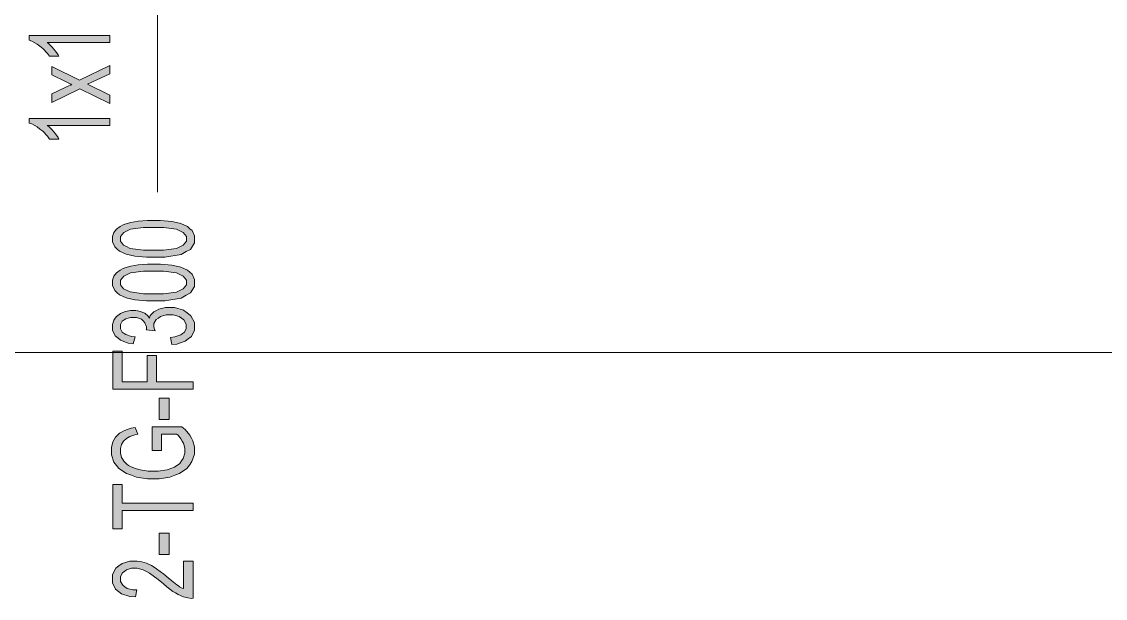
# Model space of a CAD drawing. Header units: millimetres. Extents: x 805 to 6044844, y 120 to 7887884.
# Drawn here: x 5948707 to 5956389, y 7823633 to 7827724 of the extents above; entities that cross this region are included whole.
import ezdxf

# ---------------------------------------------------------------- set-up
doc = ezdxf.new("R2010")
doc.units = ezdxf.units.MM

msp = doc.modelspace()

# ---------------------------------------------------------------- hatches: boundary and pattern name
h = msp.add_hatch(color=0)
h.dxf.hatch_style = 2
h.paths.add_polyline_path([(5949333.2, 7827624.9), (5949333.2, 7827576.1), (5948887.2, 7827576.1), (5948899, 7827567), (5948923.2, 7827543.9), (5948935.5, 7827529.4), (5948947.3, 7827515.5), (5948965.6, 7827489.7), (5948971.5, 7827478.4), (5948903.9, 7827478.4), (5948889.9, 7827498.8), (5948856.6, 7827534.8), (5948836.8, 7827549.8), (5948817.4, 7827565.4), (5948779.3, 7827586.8), (5948760.6, 7827593.3), (5948760.6, 7827624.9)])
h = msp.add_hatch(color=0)
h.dxf.hatch_style = 2
h.paths.add_polyline_path([(5949333.2, 7827143), (5949119.1, 7827248.7), (5948920, 7827151), (5948920, 7827211.7), (5949016.6, 7827256.8), (5949030.5, 7827263.2), (5949053.1, 7827272.9), (5949062.2, 7827276.6), (5949049.8, 7827282.5), (5949027.8, 7827293.8), (5949017.6, 7827298.6), (5948920, 7827346.9), (5948920, 7827405.4), (5949118, 7827308.3), (5949333.2, 7827412.9), (5949333.2, 7827353.4), (5949204.9, 7827293.8), (5949173.8, 7827279.9), (5949333.2, 7827202)])
h = msp.add_hatch(color=0)
h.dxf.hatch_style = 2
h.paths.add_polyline_path([(5949333.2, 7827036.7), (5949333.2, 7826987.9), (5948887.2, 7826987.9), (5948899, 7826979.3), (5948923.2, 7826955.7), (5948935.5, 7826941.7), (5948947.3, 7826927.3), (5948965.6, 7826901.5), (5948971.5, 7826890.2), (5948903.9, 7826890.2), (5948889.9, 7826910.6), (5948856.6, 7826946.6), (5948836.8, 7826961.6), (5948817.4, 7826977.2), (5948779.3, 7826999.2), (5948760.6, 7827005.1), (5948760.6, 7827036.7)])
h = msp.add_hatch(color=0)
h.paths.add_polyline_path([(5949641.8, 7826053), (5949591.3, 7826053), (5949509.8, 7826060.5), (5949478.6, 7826067.5), (5949448, 7826075), (5949400.3, 7826096.5), (5949383.6, 7826111), (5949367, 7826125.5), (5949350.4, 7826161.4), (5949350.4, 7826182.9), (5949350.4, 7826199), (5949359.5, 7826227.4), (5949369.2, 7826239.2), (5949378.3, 7826251.6), (5949405.1, 7826271.4), (5949422.3, 7826279.5), (5949439.5, 7826287), (5949481.9, 7826299.3), (5949507.1, 7826304.2), (5949531.8, 7826308.5), (5949599.4, 7826312.8), (5949641.8, 7826312.8), (5949691.7, 7826312.8), (5949772.7, 7826305.8), (5949803.9, 7826298.3), (5949834.5, 7826291.3), (5949882.2, 7826269.8), (5949898.9, 7826255.3), (5949915.5, 7826241.4), (5949932.7, 7826204.9), (5949932.7, 7826182.9), (5949932.7, 7826154.4), (5949903.2, 7826108.8), (5949873.6, 7826092.7), (5949837.7, 7826072.9), (5949721.8, 7826053)])
h.paths.add_polyline_path([(5949641.8, 7826103.4), (5949712.1, 7826103.4), (5949805.5, 7826114.7), (5949828.6, 7826126.5), (5949851.6, 7826137.8), (5949874.7, 7826166.2), (5949874.7, 7826182.9), (5949874.7, 7826200.1), (5949851.6, 7826228.5), (5949828.6, 7826239.8), (5949804.9, 7826251), (5949712.1, 7826262.8), (5949641.8, 7826262.8), (5949571.5, 7826262.8), (5949478.1, 7826251), (5949455, 7826239.8), (5949431.9, 7826228.5), (5949408.9, 7826199.5), (5949408.9, 7826182.3), (5949408.9, 7826165.7), (5949429.3, 7826138.9), (5949449.7, 7826128.7), (5949475.4, 7826115.8), (5949571.5, 7826103.4)])
h = msp.add_hatch(color=0)
h.paths.add_polyline_path([(5949641.8, 7825743.9), (5949591.3, 7825743.9), (5949509.8, 7825750.8), (5949478.6, 7825758.4), (5949448, 7825765.3), (5949400.3, 7825786.8), (5949383.6, 7825801.3), (5949367, 7825815.8), (5949350.4, 7825851.7), (5949350.4, 7825873.2), (5949350.4, 7825889.3), (5949359.5, 7825917.8), (5949369.2, 7825929.6), (5949378.3, 7825941.9), (5949405.1, 7825961.8), (5949422.3, 7825969.8), (5949439.5, 7825977.3), (5949481.9, 7825989.7), (5949507.1, 7825994.5), (5949531.8, 7825998.8), (5949599.4, 7826003.1), (5949641.8, 7826003.1), (5949691.7, 7826003.1), (5949772.7, 7825996.1), (5949803.9, 7825989.1), (5949834.5, 7825981.6), (5949882.2, 7825960.2), (5949898.9, 7825945.7), (5949915.5, 7825931.7), (5949932.7, 7825895.2), (5949932.7, 7825873.2), (5949932.7, 7825844.8), (5949903.2, 7825799.7), (5949873.6, 7825783), (5949837.7, 7825763.2), (5949721.8, 7825743.9)])
h.paths.add_polyline_path([(5949641.8, 7825793.8), (5949712.1, 7825793.8), (5949805.5, 7825805.6), (5949828.6, 7825816.9), (5949851.6, 7825828.1), (5949874.7, 7825856.6), (5949874.7, 7825873.2), (5949874.7, 7825890.4), (5949851.6, 7825918.8), (5949828.6, 7825930.1), (5949804.9, 7825941.4), (5949712.1, 7825953.2), (5949641.8, 7825953.2), (5949571.5, 7825953.2), (5949478.1, 7825941.4), (5949455, 7825930.1), (5949431.9, 7825918.8), (5949408.9, 7825889.8), (5949408.9, 7825872.7), (5949408.9, 7825856), (5949429.3, 7825829.2), (5949449.7, 7825819), (5949475.4, 7825806.7), (5949571.5, 7825793.8)])
h = msp.add_hatch(color=0)
h.dxf.hatch_style = 2
h.paths.add_polyline_path([(5949771.7, 7825434.2), (5949762.5, 7825483.6), (5949792.1, 7825487.9), (5949835, 7825501.8), (5949847.9, 7825512), (5949861.3, 7825522.2), (5949874.2, 7825546.9), (5949874.2, 7825561.4), (5949874.2, 7825578.6), (5949857, 7825608.1), (5949840.4, 7825619.9), (5949823.2, 7825631.7), (5949780.8, 7825643.5), (5949755.6, 7825643.5), (5949731.4, 7825643.5), (5949691.7, 7825632.2), (5949676.1, 7825621.5), (5949660.6, 7825610.2), (5949645, 7825582.3), (5949645, 7825565.7), (5949645, 7825558.7), (5949648.8, 7825541.5), (5949652.5, 7825530.8), (5949590.8, 7825536.7), (5949591.3, 7825538.9), (5949591.9, 7825542.6), (5949591.9, 7825544.2), (5949591.9, 7825559.8), (5949580.1, 7825588.2), (5949568.8, 7825600.6), (5949557, 7825612.9), (5949521, 7825625.3), (5949496.9, 7825625.3), (5949477.6, 7825625.3), (5949445.9, 7825616.1), (5949433, 7825607.6), (5949420.7, 7825598.4), (5949408.3, 7825574.8), (5949408.3, 7825560.3), (5949408.3, 7825545.8), (5949420.7, 7825522.2), (5949433.6, 7825512.6), (5949446.4, 7825503.4), (5949485.1, 7825491.1), (5949510.8, 7825488.4), (5949498, 7825439), (5949463.1, 7825443.9), (5949408.3, 7825464.3), (5949389, 7825479.8), (5949369.7, 7825495.9), (5949350.4, 7825535.6), (5949350.4, 7825559.3), (5949350.4, 7825575.4), (5949360.6, 7825605.4), (5949370.8, 7825619.4), (5949380.4, 7825632.8), (5949407.8, 7825653.7), (5949425, 7825661.2), (5949442.1, 7825668.7), (5949479.2, 7825675.7), (5949498.5, 7825675.7), (5949516.7, 7825675.7), (5949550.6, 7825668.7), (5949565.6, 7825661.8), (5949580.6, 7825654.8), (5949604.8, 7825634.4), (5949613.9, 7825621), (5949619.2, 7825638.7), (5949643.9, 7825666.1), (5949662.2, 7825675.7), (5949680.4, 7825685.4), (5949726.6, 7825695.6), (5949754, 7825695.6), (5949791.5, 7825695.6), (5949854.9, 7825676.3), (5949880.6, 7825657.5), (5949906.4, 7825638.1), (5949932.7, 7825590.4), (5949932.7, 7825560.9), (5949932.7, 7825535.1), (5949910.1, 7825491.1), (5949887.6, 7825473.9), (5949865, 7825456.7), (5949807.1, 7825436.9)])
h = msp.add_hatch(color=0)
h.dxf.hatch_style = 2
h.paths.add_polyline_path([(5949923, 7825116.5), (5949353.1, 7825116.5), (5949353.1, 7825385.4), (5949420.1, 7825385.4), (5949420.1, 7825169.1), (5949596.7, 7825169.1), (5949596.7, 7825356.4), (5949663.8, 7825356.4), (5949663.8, 7825169.1), (5949923, 7825169.1)])
h = msp.add_hatch(color=0)
h.dxf.hatch_style = 2
h.paths.add_polyline_path([(5949751.8, 7824902.4), (5949681.5, 7824902.4), (5949681.5, 7825053.2), (5949751.8, 7825053.2)])
h = msp.add_hatch(color=0)
h.dxf.hatch_style = 2
h.paths.add_polyline_path([(5949699.2, 7824681.2), (5949632.1, 7824681.2), (5949632.1, 7824850.3), (5949843.6, 7824850.3), (5949865.6, 7824831), (5949898.9, 7824790.7), (5949910.1, 7824769.8), (5949921.4, 7824749.4), (5949932.7, 7824707), (5949932.7, 7824685), (5949932.7, 7824655.5), (5949914.4, 7824602.4), (5949896.7, 7824578.2), (5949878.5, 7824554.1), (5949826.4, 7824518.1), (5949792.6, 7824505.8), (5949758.3, 7824493.4), (5949682.6, 7824481.1), (5949640.7, 7824481.1), (5949598.9, 7824481.1), (5949521, 7824493.4), (5949485.1, 7824505.8), (5949449.1, 7824517.6), (5949395.5, 7824553), (5949378.3, 7824575.5), (5949360.6, 7824598.6), (5949342.9, 7824651.2), (5949342.9, 7824681.2), (5949342.9, 7824702.7), (5949353.1, 7824741.9), (5949363.3, 7824759.1), (5949372.9, 7824776.8), (5949400.8, 7824804.1), (5949419.1, 7824814.3), (5949436.8, 7824824), (5949483.5, 7824839), (5949512.5, 7824844.4), (5949530.7, 7824796.6), (5949509.2, 7824791.8), (5949474.9, 7824781.1), (5949462.5, 7824774.1), (5949450.2, 7824767.7), (5949429.8, 7824748.3), (5949422.3, 7824736), (5949414.8, 7824723.6), (5949407.3, 7824696.3), (5949407.3, 7824681.2), (5949407.3, 7824663), (5949415.3, 7824631.9), (5949423.4, 7824618.5), (5949431.4, 7824605.6), (5949451.8, 7824584.1), (5949464.7, 7824576.1), (5949477.6, 7824568), (5949506, 7824555.1), (5949521, 7824550.8), (5949547.3, 7824543.3), (5949604.8, 7824535.8), (5949635.9, 7824535.8), (5949674, 7824535.8), (5949737.9, 7824544.9), (5949763.6, 7824554.1), (5949789.4, 7824563.2), (5949827.5, 7824590), (5949839.8, 7824607.2), (5949852.2, 7824624.9), (5949864.5, 7824662.5), (5949864.5, 7824681.8), (5949864.5, 7824699), (5949855.4, 7824732.8), (5949845.7, 7824748.9), (5949836.1, 7824765.5), (5949816.2, 7824790.2), (5949805.5, 7824798.2), (5949699.2, 7824798.2)])
h = msp.add_hatch(color=0)
h.dxf.hatch_style = 2
h.paths.add_polyline_path([(5949923, 7824255.7), (5949420.1, 7824255.7), (5949420.1, 7824124.7), (5949353.1, 7824124.7), (5949353.1, 7824440.8), (5949420.1, 7824440.8), (5949420.1, 7824308.8), (5949923, 7824308.8)])
h = msp.add_hatch(color=0)
h.dxf.hatch_style = 2
h.paths.add_polyline_path([(5949751.8, 7823943.3), (5949681.5, 7823943.3), (5949681.5, 7824094.1), (5949751.8, 7824094.1)])
h = msp.add_hatch(color=0)
h.dxf.hatch_style = 2
h.paths.add_polyline_path([(5949855.4, 7823896.6), (5949923, 7823896.6), (5949923, 7823633.1), (5949910.1, 7823632.6), (5949886, 7823635.8), (5949874.2, 7823639), (5949854.9, 7823643.8), (5949816.7, 7823659.9), (5949798.5, 7823671.2), (5949779.7, 7823681.9), (5949736.8, 7823714.1), (5949712.1, 7823735.1), (5949674, 7823767.3), (5949613.3, 7823811.3), (5949591.3, 7823822.6), (5949569.3, 7823834.4), (5949526.9, 7823845.6), (5949507.1, 7823845.6), (5949486.7, 7823845.6), (5949451.3, 7823835.4), (5949437.3, 7823824.7), (5949422.8, 7823814.5), (5949408.9, 7823787.1), (5949408.9, 7823770.5), (5949408.9, 7823752.8), (5949423.9, 7823724.9), (5949438.9, 7823714.1), (5949454, 7823703.4), (5949495.8, 7823692.7), (5949522.6, 7823692.7), (5949515.1, 7823642.2), (5949474.9, 7823644.9), (5949413.7, 7823664.2), (5949392.8, 7823681.4), (5949371.8, 7823698), (5949350.4, 7823743.1), (5949350.4, 7823771.6), (5949350.4, 7823800.6), (5949373.5, 7823845.6), (5949396, 7823862.8), (5949418.5, 7823879.4), (5949474.9, 7823896.1), (5949508.7, 7823896.1), (5949525.9, 7823896.1), (5949559.7, 7823891.3), (5949576.3, 7823886.4), (5949592.4, 7823881.1), (5949627.3, 7823865), (5949645.5, 7823853.7), (5949663.8, 7823842.4), (5949714.2, 7823804.8), (5949745.9, 7823778.5), (5949772.2, 7823756.5), (5949808.2, 7823728.1), (5949817.8, 7823721.7), (5949826.9, 7823715.2), (5949845.7, 7823705), (5949855.4, 7823701.3)])

# ---------------------------------------------------------------- linework, layer by layer
at = {"color": 0, "lineweight": 0}
for points in [[(5949670.2, 7830114.1), (5949670.2, 7826515.1)], [(5992399.6, 7825377.9), (5937904.6, 7825377.9)]]:
    msp.add_lwpolyline(points, dxfattribs=at)
for points in [[(5949333.2, 7827624.9), (5949333.2, 7827576.1), (5948887.2, 7827576.1), (5948899, 7827567), (5948923.2, 7827543.9), (5948935.5, 7827529.4), (5948947.3, 7827515.5), (5948965.6, 7827489.7), (5948971.5, 7827478.4), (5948903.9, 7827478.4), (5948889.9, 7827498.8), (5948856.6, 7827534.8), (5948836.8, 7827549.8), (5948817.4, 7827565.4), (5948779.3, 7827586.8), (5948760.6, 7827593.3), (5948760.6, 7827624.9)], [(5949333.2, 7827143), (5949119.1, 7827248.7), (5948920, 7827151), (5948920, 7827211.7), (5949016.6, 7827256.8), (5949030.5, 7827263.2), (5949053.1, 7827272.9), (5949062.2, 7827276.6), (5949049.8, 7827282.5), (5949027.8, 7827293.8), (5949017.6, 7827298.6), (5948920, 7827346.9), (5948920, 7827405.4), (5949118, 7827308.3), (5949333.2, 7827412.9), (5949333.2, 7827353.4), (5949204.9, 7827293.8), (5949173.8, 7827279.9), (5949333.2, 7827202)], [(5949333.2, 7827036.7), (5949333.2, 7826987.9), (5948887.2, 7826987.9), (5948899, 7826979.3), (5948923.2, 7826955.7), (5948935.5, 7826941.7), (5948947.3, 7826927.3), (5948965.6, 7826901.5), (5948971.5, 7826890.2), (5948903.9, 7826890.2), (5948889.9, 7826910.6), (5948856.6, 7826946.6), (5948836.8, 7826961.6), (5948817.4, 7826977.2), (5948779.3, 7826999.2), (5948760.6, 7827005.1), (5948760.6, 7827036.7)], [(5949641.8, 7826053), (5949591.3, 7826053), (5949509.8, 7826060.5), (5949478.6, 7826067.5), (5949448, 7826075), (5949400.3, 7826096.5), (5949383.6, 7826111), (5949367, 7826125.5), (5949350.4, 7826161.4), (5949350.4, 7826182.9), (5949350.4, 7826199), (5949359.5, 7826227.4), (5949369.2, 7826239.2), (5949378.3, 7826251.6), (5949405.1, 7826271.4), (5949422.3, 7826279.5), (5949439.5, 7826287), (5949481.9, 7826299.3), (5949507.1, 7826304.2), (5949531.8, 7826308.5), (5949599.4, 7826312.8), (5949641.8, 7826312.8), (5949691.7, 7826312.8), (5949772.7, 7826305.8), (5949803.9, 7826298.3), (5949834.5, 7826291.3), (5949882.2, 7826269.8), (5949898.9, 7826255.3), (5949915.5, 7826241.4), (5949932.7, 7826204.9), (5949932.7, 7826182.9), (5949932.7, 7826154.4), (5949903.2, 7826108.8), (5949873.6, 7826092.7), (5949837.7, 7826072.9), (5949721.8, 7826053)], [(5949641.8, 7826103.4), (5949712.1, 7826103.4), (5949805.5, 7826114.7), (5949828.6, 7826126.5), (5949851.6, 7826137.8), (5949874.7, 7826166.2), (5949874.7, 7826182.9), (5949874.7, 7826200.1), (5949851.6, 7826228.5), (5949828.6, 7826239.8), (5949804.9, 7826251), (5949712.1, 7826262.8), (5949641.8, 7826262.8), (5949571.5, 7826262.8), (5949478.1, 7826251), (5949455, 7826239.8), (5949431.9, 7826228.5), (5949408.9, 7826199.5), (5949408.9, 7826182.3), (5949408.9, 7826165.7), (5949429.3, 7826138.9), (5949449.7, 7826128.7), (5949475.4, 7826115.8), (5949571.5, 7826103.4)], [(5949641.8, 7825743.9), (5949591.3, 7825743.9), (5949509.8, 7825750.8), (5949478.6, 7825758.4), (5949448, 7825765.3), (5949400.3, 7825786.8), (5949383.6, 7825801.3), (5949367, 7825815.8), (5949350.4, 7825851.7), (5949350.4, 7825873.2), (5949350.4, 7825889.3), (5949359.5, 7825917.8), (5949369.2, 7825929.6), (5949378.3, 7825941.9), (5949405.1, 7825961.8), (5949422.3, 7825969.8), (5949439.5, 7825977.3), (5949481.9, 7825989.7), (5949507.1, 7825994.5), (5949531.8, 7825998.8), (5949599.4, 7826003.1), (5949641.8, 7826003.1), (5949691.7, 7826003.1), (5949772.7, 7825996.1), (5949803.9, 7825989.1), (5949834.5, 7825981.6), (5949882.2, 7825960.2), (5949898.9, 7825945.7), (5949915.5, 7825931.7), (5949932.7, 7825895.2), (5949932.7, 7825873.2), (5949932.7, 7825844.8), (5949903.2, 7825799.7), (5949873.6, 7825783), (5949837.7, 7825763.2), (5949721.8, 7825743.9)], [(5949641.8, 7825793.8), (5949712.1, 7825793.8), (5949805.5, 7825805.6), (5949828.6, 7825816.9), (5949851.6, 7825828.1), (5949874.7, 7825856.6), (5949874.7, 7825873.2), (5949874.7, 7825890.4), (5949851.6, 7825918.8), (5949828.6, 7825930.1), (5949804.9, 7825941.4), (5949712.1, 7825953.2), (5949641.8, 7825953.2), (5949571.5, 7825953.2), (5949478.1, 7825941.4), (5949455, 7825930.1), (5949431.9, 7825918.8), (5949408.9, 7825889.8), (5949408.9, 7825872.7), (5949408.9, 7825856), (5949429.3, 7825829.2), (5949449.7, 7825819), (5949475.4, 7825806.7), (5949571.5, 7825793.8)], [(5949771.7, 7825434.2), (5949762.5, 7825483.6), (5949792.1, 7825487.9), (5949835, 7825501.8), (5949847.9, 7825512), (5949861.3, 7825522.2), (5949874.2, 7825546.9), (5949874.2, 7825561.4), (5949874.2, 7825578.6), (5949857, 7825608.1), (5949840.4, 7825619.9), (5949823.2, 7825631.7), (5949780.8, 7825643.5), (5949755.6, 7825643.5), (5949731.4, 7825643.5), (5949691.7, 7825632.2), (5949676.1, 7825621.5), (5949660.6, 7825610.2), (5949645, 7825582.3), (5949645, 7825565.7), (5949645, 7825558.7), (5949648.8, 7825541.5), (5949652.5, 7825530.8), (5949590.8, 7825536.7), (5949591.3, 7825538.9), (5949591.9, 7825542.6), (5949591.9, 7825544.2), (5949591.9, 7825559.8), (5949580.1, 7825588.2), (5949568.8, 7825600.6), (5949557, 7825612.9), (5949521, 7825625.3), (5949496.9, 7825625.3), (5949477.6, 7825625.3), (5949445.9, 7825616.1), (5949433, 7825607.6), (5949420.7, 7825598.4), (5949408.3, 7825574.8), (5949408.3, 7825560.3), (5949408.3, 7825545.8), (5949420.7, 7825522.2), (5949433.6, 7825512.6), (5949446.4, 7825503.4), (5949485.1, 7825491.1), (5949510.8, 7825488.4), (5949498, 7825439), (5949463.1, 7825443.9), (5949408.3, 7825464.3), (5949389, 7825479.8), (5949369.7, 7825495.9), (5949350.4, 7825535.6), (5949350.4, 7825559.3), (5949350.4, 7825575.4), (5949360.6, 7825605.4), (5949370.8, 7825619.4), (5949380.4, 7825632.8), (5949407.8, 7825653.7), (5949425, 7825661.2), (5949442.1, 7825668.7), (5949479.2, 7825675.7), (5949498.5, 7825675.7), (5949516.7, 7825675.7), (5949550.6, 7825668.7), (5949565.6, 7825661.8), (5949580.6, 7825654.8), (5949604.8, 7825634.4), (5949613.9, 7825621), (5949619.2, 7825638.7), (5949643.9, 7825666.1), (5949662.2, 7825675.7), (5949680.4, 7825685.4), (5949726.6, 7825695.6), (5949754, 7825695.6), (5949791.5, 7825695.6), (5949854.9, 7825676.3), (5949880.6, 7825657.5), (5949906.4, 7825638.1), (5949932.7, 7825590.4), (5949932.7, 7825560.9), (5949932.7, 7825535.1), (5949910.1, 7825491.1), (5949887.6, 7825473.9), (5949865, 7825456.7), (5949807.1, 7825436.9)], [(5949923, 7825116.5), (5949353.1, 7825116.5), (5949353.1, 7825385.4), (5949420.1, 7825385.4), (5949420.1, 7825169.1), (5949596.7, 7825169.1), (5949596.7, 7825356.4), (5949663.8, 7825356.4), (5949663.8, 7825169.1), (5949923, 7825169.1)], [(5949751.8, 7824902.4), (5949681.5, 7824902.4), (5949681.5, 7825053.2), (5949751.8, 7825053.2)], [(5949699.2, 7824681.2), (5949632.1, 7824681.2), (5949632.1, 7824850.3), (5949843.6, 7824850.3), (5949865.6, 7824831), (5949898.9, 7824790.7), (5949910.1, 7824769.8), (5949921.4, 7824749.4), (5949932.7, 7824707), (5949932.7, 7824685), (5949932.7, 7824655.5), (5949914.4, 7824602.4), (5949896.7, 7824578.2), (5949878.5, 7824554.1), (5949826.4, 7824518.1), (5949792.6, 7824505.8), (5949758.3, 7824493.4), (5949682.6, 7824481.1), (5949640.7, 7824481.1), (5949598.9, 7824481.1), (5949521, 7824493.4), (5949485.1, 7824505.8), (5949449.1, 7824517.6), (5949395.5, 7824553), (5949378.3, 7824575.5), (5949360.6, 7824598.6), (5949342.9, 7824651.2), (5949342.9, 7824681.2), (5949342.9, 7824702.7), (5949353.1, 7824741.9), (5949363.3, 7824759.1), (5949372.9, 7824776.8), (5949400.8, 7824804.1), (5949419.1, 7824814.3), (5949436.8, 7824824), (5949483.5, 7824839), (5949512.5, 7824844.4), (5949530.7, 7824796.6), (5949509.2, 7824791.8), (5949474.9, 7824781.1), (5949462.5, 7824774.1), (5949450.2, 7824767.7), (5949429.8, 7824748.3), (5949422.3, 7824736), (5949414.8, 7824723.6), (5949407.3, 7824696.3), (5949407.3, 7824681.2), (5949407.3, 7824663), (5949415.3, 7824631.9), (5949423.4, 7824618.5), (5949431.4, 7824605.6), (5949451.8, 7824584.1), (5949464.7, 7824576.1), (5949477.6, 7824568), (5949506, 7824555.1), (5949521, 7824550.8), (5949547.3, 7824543.3), (5949604.8, 7824535.8), (5949635.9, 7824535.8), (5949674, 7824535.8), (5949737.9, 7824544.9), (5949763.6, 7824554.1), (5949789.4, 7824563.2), (5949827.5, 7824590), (5949839.8, 7824607.2), (5949852.2, 7824624.9), (5949864.5, 7824662.5), (5949864.5, 7824681.8), (5949864.5, 7824699), (5949855.4, 7824732.8), (5949845.7, 7824748.9), (5949836.1, 7824765.5), (5949816.2, 7824790.2), (5949805.5, 7824798.2), (5949699.2, 7824798.2)], [(5949923, 7824255.7), (5949420.1, 7824255.7), (5949420.1, 7824124.7), (5949353.1, 7824124.7), (5949353.1, 7824440.8), (5949420.1, 7824440.8), (5949420.1, 7824308.8), (5949923, 7824308.8)], [(5949751.8, 7823943.3), (5949681.5, 7823943.3), (5949681.5, 7824094.1), (5949751.8, 7824094.1)], [(5949855.4, 7823896.6), (5949923, 7823896.6), (5949923, 7823633.1), (5949910.1, 7823632.6), (5949886, 7823635.8), (5949874.2, 7823639), (5949854.9, 7823643.8), (5949816.7, 7823659.9), (5949798.5, 7823671.2), (5949779.7, 7823681.9), (5949736.8, 7823714.1), (5949712.1, 7823735.1), (5949674, 7823767.3), (5949613.3, 7823811.3), (5949591.3, 7823822.6), (5949569.3, 7823834.4), (5949526.9, 7823845.6), (5949507.1, 7823845.6), (5949486.7, 7823845.6), (5949451.3, 7823835.4), (5949437.3, 7823824.7), (5949422.8, 7823814.5), (5949408.9, 7823787.1), (5949408.9, 7823770.5), (5949408.9, 7823752.8), (5949423.9, 7823724.9), (5949438.9, 7823714.1), (5949454, 7823703.4), (5949495.8, 7823692.7), (5949522.6, 7823692.7), (5949515.1, 7823642.2), (5949474.9, 7823644.9), (5949413.7, 7823664.2), (5949392.8, 7823681.4), (5949371.8, 7823698), (5949350.4, 7823743.1), (5949350.4, 7823771.6), (5949350.4, 7823800.6), (5949373.5, 7823845.6), (5949396, 7823862.8), (5949418.5, 7823879.4), (5949474.9, 7823896.1), (5949508.7, 7823896.1), (5949525.9, 7823896.1), (5949559.7, 7823891.3), (5949576.3, 7823886.4), (5949592.4, 7823881.1), (5949627.3, 7823865), (5949645.5, 7823853.7), (5949663.8, 7823842.4), (5949714.2, 7823804.8), (5949745.9, 7823778.5), (5949772.2, 7823756.5), (5949808.2, 7823728.1), (5949817.8, 7823721.7), (5949826.9, 7823715.2), (5949845.7, 7823705), (5949855.4, 7823701.3)]]:
    msp.add_lwpolyline(points, close=True, dxfattribs=at)

doc.saveas('drawing.dxf')
